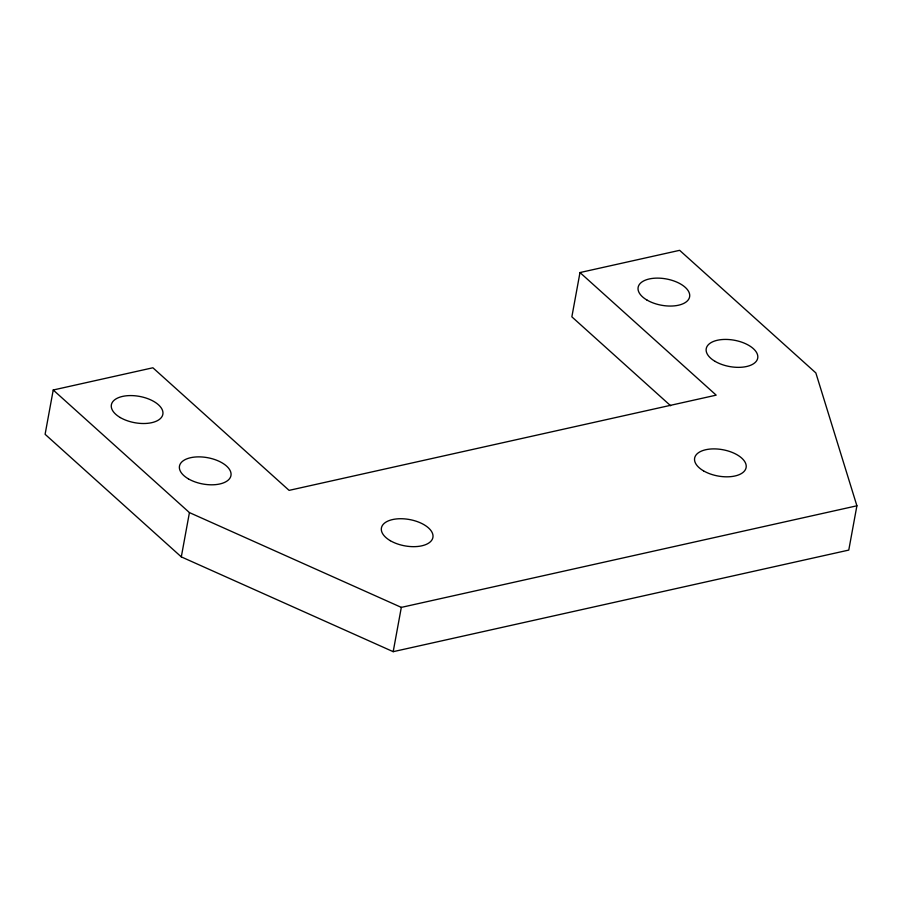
<?xml version="1.0" encoding="UTF-8"?>
<svg xmlns="http://www.w3.org/2000/svg" width="902" height="902" viewBox="0 0 902 902"><rect width="100%" height="100%" fill="white"/><g stroke="black" fill="none" stroke-linecap="round" stroke-linejoin="round"><path stroke-width="1.35" d="M579.986 272.551L716.188 395.144L289.091 490.372L152.889 367.779L53.229 390.002L45.1 434.29L181.302 556.884L393.193 651.672L848.771 550.085L856.9 505.796L815.848 372.921L679.646 250.328L579.986 272.551L571.857 316.839L670.637 405.742M181.302 556.884L189.431 512.595L53.229 390.002M393.193 651.672L401.322 607.384L856.9 505.796M189.431 512.595L401.322 607.384M188.36 478.838A26.181 13.372 10.4 0 0 230.63 476.763A26.181 13.372 10.4 0 0 196.636 456.919A26.181 13.372 10.4 0 0 188.36 478.838M120.259 417.547A26.181 13.372 10.4 0 0 162.529 415.461A26.181 13.372 10.4 0 0 128.535 395.628A26.181 13.372 10.4 0 0 120.259 417.547M390.307 540.693A26.181 13.372 10.4 0 0 432.577 538.618A26.181 13.372 10.4 0 0 398.594 518.774A26.181 13.372 10.4 0 0 390.307 540.693M703.515 470.855A26.181 13.372 10.4 0 0 745.785 468.769A26.181 13.372 10.4 0 0 711.802 448.937A26.181 13.372 10.4 0 0 703.515 470.855M647.016 300.084A26.181 13.372 10.4 0 0 689.286 298.01A26.181 13.372 10.4 0 0 655.303 278.166A26.181 13.372 10.4 0 0 647.016 300.084M715.117 361.386A26.181 13.372 10.4 0 0 757.387 359.3A26.181 13.372 10.4 0 0 723.404 339.468A26.181 13.372 10.4 0 0 715.117 361.386"/></g></svg>
